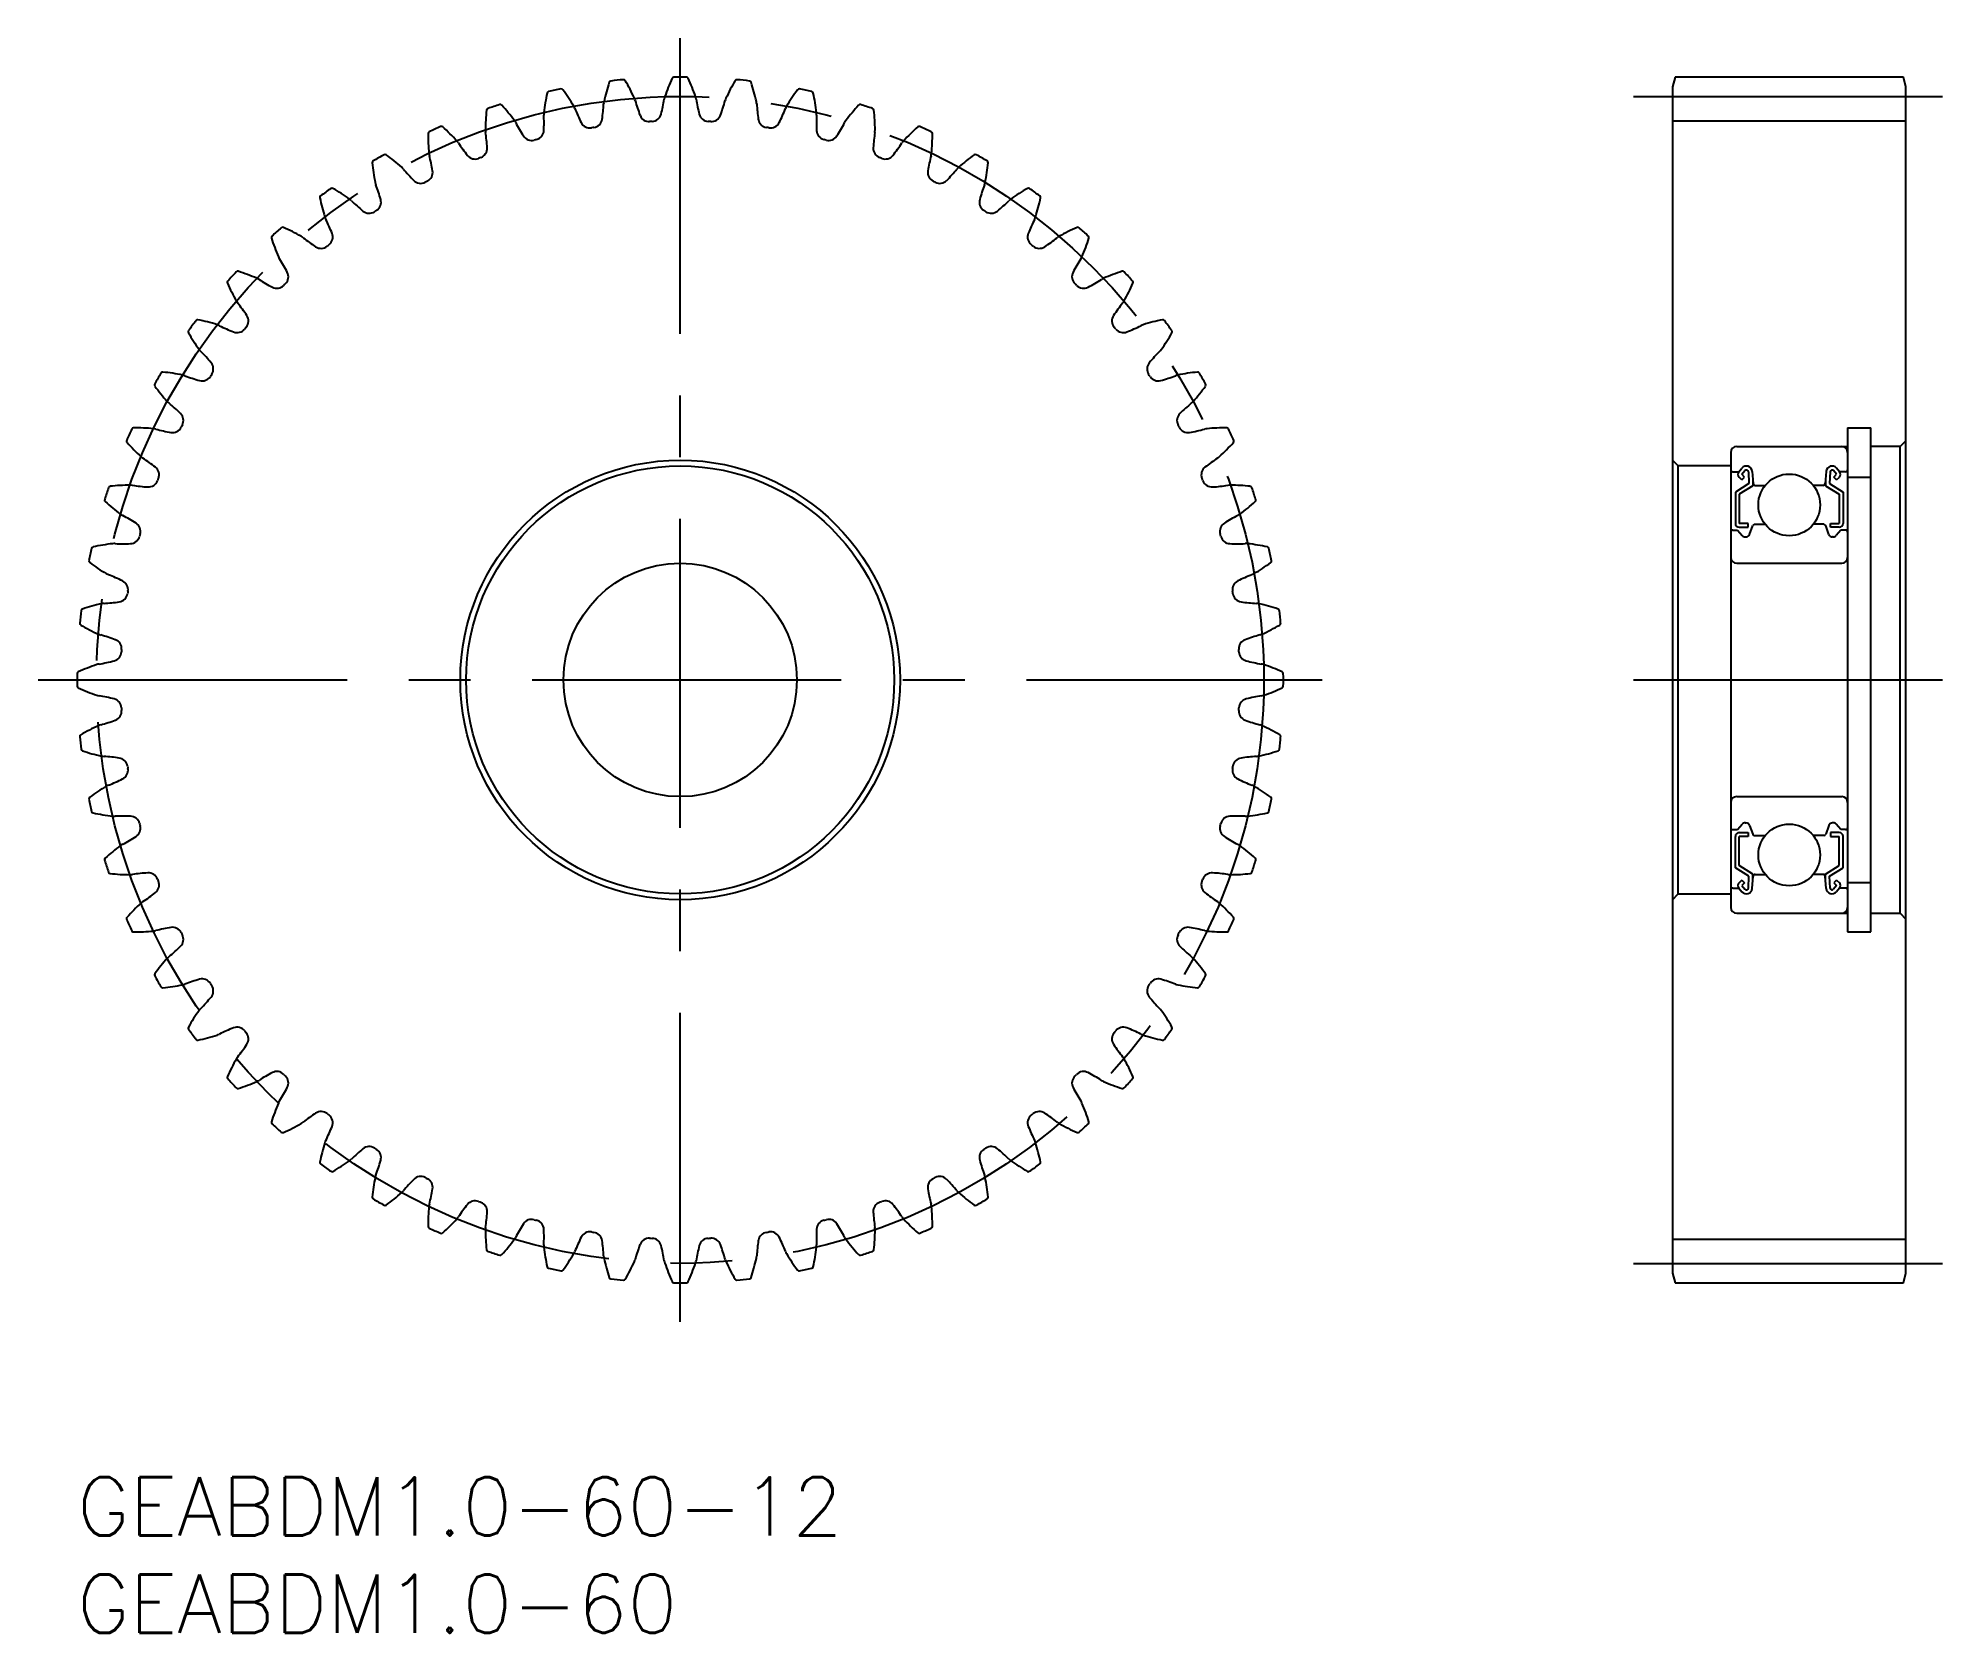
# Model space of a CAD drawing. Extents: x -2 to 96, y -8 to 74.
import ezdxf

# ---------------------------------------------------------------- set-up
doc = ezdxf.new("R2010")
doc.units = 0
doc.header["$LTSCALE"] = 0.5
doc.linetypes.add('CENTER', pattern=[50.8, 31.75, -6.35, 6.35, -6.35])
for name, color, linetype in [('MSM_CENTER', 1, 'CENTER'), ('MSM_CONTINUOUS', 7, 'CONTINUOUS'), ('MSM_PART_NUMBER', 7, 'CONTINUOUS')]:
    doc.layers.add(name, color=color, linetype=linetype)
doc.styles.get("Standard").update_dxf_attribs({"font": 'txt.shx', "height": 2, "bigfont": 'bigfont.shx'})

# ---------------------------------------------------------------- blocks, each defined once
blk = doc.blocks.new('*U3')
at = {"layer": 'MSM_PART_NUMBER'}
blk.add_text('GEABDM1.0-60', height=3, dxfattribs=at).set_placement((0, -8))
blk = doc.blocks.new('*U4')
at = {"layer": 'MSM_PART_NUMBER'}
blk.add_text('GEABDM1.0-60-12', height=3, dxfattribs=at).set_placement((0, -3))

msp = doc.modelspace()

# ---------------------------------------------------------------- linework, layer by layer
at = {"layer": 'MSM_CENTER'}
for p, q in [((31, 8), (31, 74)), ((80, 71), (96, 71)), ((-2, 41), (64, 41)), ((80, 41), (96, 41)), ((80, 11), (96, 11))]:
    msp.add_line(p, q, dxfattribs=at)
msp.add_circle((31, 41), 30, dxfattribs=at)
at = {"layer": 'MSM_CONTINUOUS'}
for p, q in [((82.134, 72), (82, 71.5)), ((93.866, 72), (82.134, 72)), ((94, 71.5), (93.866, 72)), ((82, 71.5), (82, 10.5)), ((94, 10.5), (94, 71.5)), ((82, 69.75), (94, 69.75)), ((91, 53.953), (91, 28.047)), ((91, 53.953), (92.2, 53.953)), ((92.2, 28.047), (92.2, 53.953)), ((85.3, 53), (91, 53)), ((93.7, 53), (92.2, 53)), ((94, 53.3), (93.7, 53)), ((93.7, 29), (93.7, 53)), ((82.3, 52), (82, 52.3)), ((85, 52), (82.3, 52)), ((82.3, 30), (82.3, 52)), ((85, 52.7), (85, 29.3)), ((85.1, 51.7), (85.41, 51.7)), ((85.932, 51.098), (85.232, 50.661)), ((85.41, 51.7), (85.57, 51.89)), ((85.563, 51.289), (85.422, 51.43)), ((86.132, 50.987), (85.432, 50.55)), ((85.563, 51.571), (85.723, 51.761)), ((85.705, 51.43), (85.563, 51.571)), ((85.563, 51.289), (85.705, 51.43)), ((85.899, 51.702), (85.932, 51.098)), ((86.098, 51.723), (86.153, 51.091)), ((86.132, 51.334), (86.132, 50.987)), ((86.253, 51), (86.767, 51)), ((89.747, 51), (89.233, 51)), ((89.902, 51.723), (89.847, 51.091)), ((89.868, 51.334), (89.868, 50.987)), ((89.868, 50.987), (90.568, 50.55)), ((90.101, 51.702), (90.068, 51.098)), ((90.068, 51.098), (90.768, 50.661)), ((90.437, 51.571), (90.277, 51.761)), ((90.295, 51.43), (90.437, 51.571)), ((90.437, 51.289), (90.295, 51.43)), ((90.59, 51.7), (90.43, 51.89)), ((90.437, 51.289), (90.578, 51.43)), ((90.9, 51.7), (90.59, 51.7)), ((91, 51.421), (92.2, 51.421)), ((85.232, 50.661), (85.232, 49.05)), ((85.432, 50.55), (85.432, 49.05)), ((90.568, 50.55), (90.568, 49.05)), ((90.768, 50.661), (90.768, 49.05)), ((85.882, 49.05), (85.432, 49.05)), ((85.882, 48.85), (85.882, 49.05)), ((90.118, 48.85), (90.118, 49.05)), ((90.118, 49.05), (90.568, 49.05)), ((85.1, 48.7), (85.35, 48.7)), ((85.35, 48.7), (85.584, 48.421)), ((85.432, 48.85), (85.882, 48.85)), ((85.737, 48.35), (85.773, 48.35)), ((85.961, 48.482), (86.125, 48.934)), ((86.219, 49), (86.767, 49)), ((89.781, 49), (89.233, 49)), ((90.039, 48.482), (89.875, 48.934)), ((90.568, 48.85), (90.118, 48.85)), ((90.263, 48.35), (90.227, 48.35)), ((90.65, 48.7), (90.416, 48.421)), ((90.9, 48.7), (90.65, 48.7)), ((85.3, 47), (90.7, 47)), ((85.3, 35), (90.7, 35)), ((85.35, 33.3), (85.584, 33.579)), ((85.737, 33.65), (85.773, 33.65)), ((85.961, 33.518), (86.125, 33.066)), ((90.039, 33.518), (89.875, 33.066)), ((90.263, 33.65), (90.227, 33.65)), ((90.65, 33.3), (90.416, 33.579)), ((85.1, 33.3), (85.35, 33.3)), ((85.232, 31.339), (85.232, 32.95)), ((85.432, 33.15), (85.882, 33.15)), ((85.432, 31.45), (85.432, 32.95)), ((85.882, 32.95), (85.432, 32.95)), ((85.545, 33.15), (85.545, 33.15)), ((85.657, 33.15), (85.657, 33.15)), ((85.882, 33.15), (85.882, 32.95)), ((86.219, 33), (86.767, 33)), ((89.781, 33), (89.233, 33)), ((90.568, 33.15), (90.118, 33.15)), ((90.118, 33.15), (90.118, 32.95)), ((90.118, 32.95), (90.568, 32.95)), ((90.568, 31.45), (90.568, 32.95)), ((90.9, 33.3), (90.65, 33.3)), ((90.768, 31.339), (90.768, 32.95)), ((86.132, 31.013), (85.432, 31.45)), ((89.868, 31.013), (90.568, 31.45)), ((85.932, 30.902), (85.232, 31.339)), ((85.563, 30.711), (85.422, 30.57)), ((85.563, 30.711), (85.705, 30.57)), ((85.705, 30.57), (85.563, 30.429)), ((85.563, 30.429), (85.723, 30.239)), ((85.899, 30.298), (85.932, 30.902)), ((86.098, 30.277), (86.153, 30.909)), ((86.132, 30.666), (86.132, 31.013)), ((86.253, 31), (86.767, 31)), ((89.747, 31), (89.233, 31)), ((89.902, 30.277), (89.847, 30.909)), ((89.868, 30.666), (89.868, 31.013)), ((90.068, 30.902), (90.768, 31.339)), ((90.101, 30.298), (90.068, 30.902)), ((90.437, 30.429), (90.277, 30.239)), ((90.437, 30.711), (90.295, 30.57)), ((90.295, 30.57), (90.437, 30.429)), ((90.437, 30.711), (90.578, 30.57)), ((91, 30.579), (92.2, 30.579)), ((82, 29.7), (82.3, 30)), ((82.3, 30), (85, 30)), ((85.1, 30.3), (85.41, 30.3)), ((85.41, 30.3), (85.57, 30.11)), ((90.59, 30.3), (90.43, 30.11)), ((90.9, 30.3), (90.59, 30.3)), ((85.3, 29), (91, 29)), ((92.2, 29), (93.7, 29)), ((93.7, 29), (94, 28.7)), ((91, 28.047), (92.2, 28.047)), ((82, 12.25), (94, 12.25)), ((82, 10.5), (82.134, 10)), ((82.134, 10), (93.866, 10)), ((93.866, 10), (94, 10.5))]:
    msp.add_line(p, q, dxfattribs=at)
for centre, radius in [((31, 41), 11.3), ((31, 41), 11), ((88, 50), 1.587), ((31, 41), 6), ((88, 32), 1.587)]:
    msp.add_circle(centre, radius, dxfattribs=at)
for centre, radius, start, end in [((36.847, 68.579), 10, 161.65134, 167.5), ((27.451, 71.695), 0.1, 96.59615, 161.65134), ((31, 41), 31, 95.40385, 96.59615), ((28.09, 71.763), 0.1, 30.34866, 95.40385), ((19.547, 66.761), 10, 24.5, 30.34866), ((39.698, 67.817), 10, 155.65134, 161.5), ((30.678, 71.898), 0.1, 90.59615, 155.65134), ((31, 41), 31, 89.40385, 90.59615), ((31.322, 71.898), 0.1, 24.34866, 89.40385), ((22.302, 67.817), 10, 18.5, 24.34866), ((42.453, 66.761), 10, 149.65134, 155.5), ((33.91, 71.763), 0.1, 84.59615, 149.65134), ((31, 41), 31, 83.40385, 84.59615), ((34.549, 71.695), 0.1, 18.34866, 83.40385), ((25.153, 68.579), 10, 12.5, 18.34866), ((31, 41), 31, 107.40385, 108.59615), ((21.758, 70.485), 0.1, 42.34866, 107.40385), ((33.932, 69.039), 10, 167.65134, 173.5), ((24.261, 71.156), 0.1, 102.59615, 167.65134), ((31, 41), 31, 101.40385, 102.59615), ((24.89, 71.29), 0.1, 36.34866, 101.40385), ((16.917, 65.422), 10, 30.5, 36.34866), ((17.852, 71.172), 9.231, 351.62688, 356.53783), ((27.893, 70.564), 0.828, 167.49989, 176.53772), ((27.893, 70.564), 0.828, 15.46228, 24.50011), ((37.587, 73.246), 9.231, 195.46217, 200.37312), ((21.078, 72.381), 9.231, 345.62688, 350.53783), ((31, 70.727), 0.828, 161.49988, 170.53772), ((31, 70.727), 0.828, 9.46228, 18.50013), ((40.922, 72.381), 9.231, 189.46217, 194.37312), ((24.413, 73.246), 9.231, 339.62688, 344.53783), ((34.107, 70.564), 0.828, 155.49988, 164.53772), ((34.107, 70.564), 0.828, 3.46228, 12.50013), ((44.148, 71.172), 9.231, 183.46217, 188.37312), ((45.083, 65.422), 10, 143.65134, 149.5), ((37.11, 71.29), 0.1, 78.59615, 143.65134), ((31, 41), 31, 77.40385, 78.59615), ((37.739, 71.156), 0.1, 12.34866, 77.40385), ((28.068, 69.039), 10, 6.5, 12.34866), ((40.242, 70.485), 0.1, 72.59615, 137.65134), ((31, 41), 31, 71.40385, 72.59615), ((30.985, 69.192), 10, 173.65134, 179.5), ((21.146, 70.287), 0.1, 108.59615, 173.65134), ((14.441, 63.816), 10, 36.5, 42.34866), ((21.814, 69.272), 0.828, 27.46228, 36.50011), ((30.739, 73.911), 9.231, 207.46217, 212.37312), ((24.819, 70.077), 0.828, 173.49989, 182.53772), ((14.77, 69.632), 9.231, 357.62688, 2.53783), ((24.819, 70.077), 0.828, 21.46228, 30.50011), ((34.181, 73.758), 9.231, 201.46217, 206.37312), ((26.359, 69.879), 0.5, 206.37312, 279.13002), ((26.49, 69.9), 0.5, 278.86995, 351.62688), ((29.403, 70.206), 0.5, 200.37312, 273.13002), ((31, 41), 28.75, 92.86995, 93.13005), ((29.535, 70.213), 0.5, 272.86995, 345.62689), ((32.465, 70.213), 0.5, 194.37312, 267.13005), ((31, 41), 28.75, 86.86995, 87.13005), ((32.597, 70.206), 0.5, 266.86995, 339.62689), ((35.51, 69.9), 0.5, 188.37312, 261.13005), ((35.641, 69.879), 0.5, 260.86995, 333.62689), ((27.819, 73.758), 9.231, 333.62688, 338.53783), ((37.181, 70.077), 0.828, 149.49988, 158.53772), ((47.23, 69.632), 9.231, 177.46217, 182.37312), ((37.181, 70.077), 0.828, 357.46228, 6.50013), ((31.261, 73.911), 9.231, 327.62688, 332.53783), ((40.186, 69.272), 0.828, 143.49988, 152.53772), ((47.559, 63.816), 10, 137.65134, 143.5), ((40.854, 70.287), 0.1, 6.34866, 71.40385), ((31.015, 69.192), 10, 0.5, 6.34866), ((18.139, 69.096), 0.1, 114.59615, 179.65134), ((28.039, 69.036), 10, 179.65134, 185.5), ((31, 41), 31, 113.40385, 114.59615), ((18.726, 69.358), 0.1, 48.34866, 113.40385), ((12.147, 61.96), 10, 42.5, 48.34866), ((18.909, 68.157), 0.828, 33.46228, 42.50011), ((27.301, 73.703), 9.231, 213.46217, 218.37312), ((21.814, 69.272), 0.828, 179.49989, 188.53772), ((11.866, 67.779), 9.231, 3.62688, 8.53783), ((23.365, 69.236), 0.5, 212.37312, 285.13002), ((31, 41), 28.75, 104.86995, 105.13005), ((23.494, 69.27), 0.5, 284.86995, 357.62688), ((31, 41), 28.75, 98.86995, 99.13005), ((31, 41), 28.75, 80.86995, 81.13005), ((38.506, 69.27), 0.5, 182.37312, 255.13005), ((31, 41), 28.75, 74.86995, 75.13005), ((38.635, 69.236), 0.5, 254.86995, 327.62689), ((50.134, 67.779), 9.231, 171.46217, 176.37312), ((40.186, 69.272), 0.828, 351.46228, 0.50013), ((34.699, 73.703), 9.231, 321.62688, 326.53783), ((43.091, 68.157), 0.828, 137.49988, 146.53772), ((49.853, 61.96), 10, 131.65134, 137.5), ((43.274, 69.358), 0.1, 66.59615, 131.65134), ((31, 41), 31, 65.40385, 66.59615), ((43.861, 69.096), 0.1, 0.34866, 65.40385), ((33.961, 69.036), 10, 354.5, 0.34866), ((15.272, 67.598), 0.1, 120.59615, 185.65134), ((31, 41), 31, 119.40385, 120.59615), ((15.829, 67.919), 0.1, 54.34866, 119.40385), ((10.059, 59.875), 10, 48.5, 54.34866), ((18.909, 68.157), 0.828, 185.49989, 194.53772), ((9.172, 65.632), 9.231, 9.62688, 14.53783), ((20.456, 68.283), 0.5, 218.37312, 291.13002), ((31, 41), 28.75, 110.86995, 111.13005), ((20.58, 68.331), 0.5, 290.86995, 3.62688), ((41.42, 68.331), 0.5, 176.37312, 249.13005), ((31, 41), 28.75, 68.86995, 69.13005), ((41.544, 68.283), 0.5, 248.86995, 321.62689), ((52.828, 65.632), 9.231, 165.46217, 170.37312), ((43.091, 68.157), 0.828, 345.46228, 354.50013), ((51.941, 59.875), 10, 125.65134, 131.5), ((46.171, 67.919), 0.1, 60.59615, 125.65134), ((31, 41), 31, 59.40385, 60.59615), ((46.728, 67.598), 0.1, 354.34866, 59.40385), ((25.124, 68.573), 10, 185.65134, 191.5), ((16.137, 66.744), 0.828, 39.46228, 48.50011), ((23.902, 73.137), 9.231, 219.46217, 224.37312), ((17.662, 67.032), 0.5, 224.37312, 297.13002), ((31, 41), 28.75, 116.86995, 117.13005), ((17.78, 67.092), 0.5, 296.86995, 9.62688), ((44.22, 67.092), 0.5, 170.37312, 243.13005), ((31, 41), 28.75, 62.86995, 63.13005), ((44.338, 67.032), 0.5, 242.86995, 315.62688), ((38.098, 73.137), 9.231, 315.62688, 320.53783), ((45.863, 66.744), 0.828, 131.49988, 140.53772), ((36.876, 68.573), 10, 348.5, 354.34866), ((12.578, 65.808), 0.1, 126.59615, 191.65134), ((22.274, 67.808), 10, 191.65134, 197.5), ((31, 41), 31, 125.40385, 126.59615), ((13.099, 66.186), 0.1, 60.34866, 125.40385), ((8.201, 57.583), 10, 54.5, 60.34866), ((13.527, 65.05), 0.828, 45.46228, 54.50011), ((16.137, 66.744), 0.828, 191.49989, 200.53772), ((6.717, 63.215), 9.231, 15.62688, 20.53783), ((15.125, 65.567), 0.5, 302.86995, 15.62688), ((46.875, 65.567), 0.5, 164.37312, 237.13005), ((55.283, 63.215), 9.231, 159.46217, 164.37312), ((45.863, 66.744), 0.828, 339.46228, 348.50013), ((48.473, 65.05), 0.828, 125.49988, 134.53772), ((53.799, 57.583), 10, 119.65134, 125.5), ((48.901, 66.186), 0.1, 54.59615, 119.65134), ((31, 41), 31, 53.40385, 54.59615), ((39.726, 67.808), 10, 342.5, 348.34866), ((49.422, 65.808), 0.1, 348.34866, 53.40385), ((13.527, 65.05), 0.828, 197.49989, 206.53772), ((20.582, 72.219), 9.231, 225.46217, 230.37312), ((15.014, 65.495), 0.5, 230.37312, 303.13002), ((31, 41), 28.75, 122.86995, 123.13005), ((31, 41), 28.75, 56.86995, 57.13005), ((46.986, 65.495), 0.5, 236.86995, 309.62688), ((41.418, 72.219), 9.231, 309.62688, 314.53783), ((48.473, 65.05), 0.828, 333.46228, 342.50013), ((10.086, 63.747), 0.1, 132.59615, 197.65134), ((19.52, 66.749), 10, 197.65134, 203.5), ((31, 41), 31, 131.40385, 132.59615), ((10.564, 64.177), 0.1, 66.34866, 131.40385), ((6.592, 55.109), 10, 60.5, 66.34866), ((11.109, 63.091), 0.828, 51.46228, 60.50011), ((17.376, 70.959), 9.231, 231.46217, 236.37312), ((4.528, 60.555), 9.231, 21.62688, 26.53783), ((12.644, 63.773), 0.5, 308.87, 21.62688), ((49.356, 63.773), 0.5, 158.37312, 231.13005), ((57.472, 60.555), 9.231, 153.46217, 158.37312), ((44.624, 70.959), 9.231, 303.62688, 308.53783), ((50.891, 63.091), 0.828, 119.49988, 128.53772), ((55.408, 55.109), 10, 113.65134, 119.5), ((51.436, 64.177), 0.1, 48.59615, 113.65134), ((31, 41), 31, 47.40385, 48.59615), ((42.48, 66.749), 10, 336.5, 342.34866), ((51.914, 63.747), 0.1, 342.34866, 47.40385), ((11.109, 63.091), 0.828, 203.49989, 212.53772), ((12.541, 63.69), 0.5, 236.37312, 309.13002), ((31, 41), 28.75, 128.86995, 129.13005), ((31, 41), 28.75, 50.86995, 51.13005), ((49.459, 63.69), 0.5, 230.86995, 303.62687), ((50.891, 63.091), 0.828, 327.46228, 336.50013), ((31, 41), 31, 137.40385, 138.59615), ((8.253, 61.914), 0.1, 72.34866, 137.40385), ((5.251, 52.48), 10, 66.5, 72.34866), ((2.629, 57.681), 9.231, 27.62688, 32.53783), ((10.364, 61.73), 0.5, 314.86995, 27.62688), ((51.636, 61.73), 0.5, 152.37312, 225.13005), ((59.371, 57.681), 9.231, 147.46217, 152.37312), ((56.749, 52.48), 10, 107.65134, 113.5), ((53.747, 61.914), 0.1, 42.59615, 107.65134), ((31, 41), 31, 41.40385, 42.59615), ((7.823, 61.436), 0.1, 138.59615, 203.65134), ((16.891, 65.408), 10, 203.65134, 209.5), ((8.909, 60.891), 0.828, 57.46228, 66.50011), ((14.319, 69.371), 9.231, 237.46217, 242.37312), ((10.27, 61.636), 0.5, 242.37312, 315.13002), ((31, 41), 28.75, 134.86995, 135.13005), ((31, 41), 28.75, 44.86995, 45.13005), ((51.73, 61.636), 0.5, 224.86995, 297.62689), ((47.681, 69.371), 9.231, 297.62688, 302.53783), ((53.091, 60.891), 0.828, 113.49988, 122.53772), ((45.109, 65.408), 10, 330.5, 336.34866), ((54.177, 61.436), 0.1, 336.34866, 41.40385), ((8.909, 60.891), 0.828, 209.49989, 218.53772), ((1.041, 54.624), 9.231, 33.62688, 38.53783), ((60.959, 54.624), 9.231, 141.46217, 146.37312), ((53.091, 60.891), 0.828, 321.46228, 330.50013), ((5.814, 58.901), 0.1, 144.59615, 209.65134), ((14.417, 63.799), 10, 209.65134, 215.5), ((31, 41), 31, 143.40385, 144.59615), ((6.192, 59.422), 0.1, 78.34866, 143.40385), ((4.192, 49.726), 10, 72.5, 78.34866), ((6.95, 58.473), 0.828, 63.46228, 72.50013), ((11.445, 67.472), 9.231, 243.46217, 248.37312), ((8.227, 59.356), 0.5, 248.37312, 321.13002), ((31, 41), 28.75, 140.86995, 141.13005), ((8.31, 59.459), 0.5, 320.87, 33.62688), ((53.69, 59.459), 0.5, 146.37312, 219.13005), ((31, 41), 28.75, 38.86995, 39.13005), ((53.773, 59.356), 0.5, 218.86995, 291.62688), ((50.555, 67.472), 9.231, 291.62688, 296.53783), ((55.05, 58.473), 0.828, 107.49988, 116.53772), ((57.808, 49.726), 10, 101.65134, 107.5), ((47.583, 63.799), 10, 324.5, 330.34866), ((55.808, 59.422), 0.1, 36.59615, 101.65134), ((31, 41), 31, 35.40385, 36.59615), ((56.186, 58.901), 0.1, 330.34866, 35.40385), ((6.95, 58.473), 0.828, 215.49989, 224.53772), ((-0.219, 51.418), 9.231, 39.62688, 44.53783), ((62.219, 51.418), 9.231, 135.46217, 140.37312), ((55.05, 58.473), 0.828, 315.46228, 324.50013), ((6.505, 56.986), 0.5, 326.86995, 39.62688), ((55.495, 56.986), 0.5, 140.37312, 213.13005), ((4.081, 56.171), 0.1, 150.59615, 215.65134), ((31, 41), 31, 149.40385, 150.59615), ((12.125, 61.941), 10, 215.65134, 221.5), ((4.402, 56.728), 0.1, 84.34866, 149.40385), ((3.427, 46.876), 10, 78.5, 84.34866), ((5.256, 55.863), 0.828, 69.46228, 78.50013), ((8.785, 65.283), 9.231, 249.46217, 254.37312), ((6.433, 56.875), 0.5, 254.37312, 327.13002), ((31, 41), 28.75, 146.86995, 147.13005), ((31, 41), 28.75, 32.86995, 33.13005), ((55.567, 56.875), 0.5, 212.86995, 285.62688), ((53.215, 65.283), 9.231, 285.62688, 290.53783), ((56.744, 55.863), 0.828, 101.49988, 110.53772), ((58.573, 46.876), 10, 95.65134, 101.5), ((49.875, 61.941), 10, 318.5, 324.34866), ((57.598, 56.728), 0.1, 30.59615, 95.65134), ((31, 41), 31, 29.40385, 30.59615), ((57.919, 56.171), 0.1, 324.34866, 29.40385), ((5.256, 55.863), 0.828, 221.49989, 230.53772), ((-1.137, 48.098), 9.231, 45.62688, 50.53783), ((63.137, 48.098), 9.231, 129.46217, 134.37312), ((56.744, 55.863), 0.828, 309.46228, 318.50013), ((31, 41), 31, 155.40385, 156.59615), ((2.904, 53.861), 0.1, 90.34866, 155.40385), ((2.964, 43.961), 10, 84.5, 90.34866), ((3.843, 53.091), 0.828, 75.46228, 84.50011), ((4.908, 54.22), 0.5, 260.37312, 333.13002), ((4.968, 54.338), 0.5, 332.86995, 45.62688), ((31, 41), 28.75, 152.86995, 153.13005), ((57.032, 54.338), 0.5, 134.37312, 207.13004), ((31, 41), 28.75, 26.86995, 27.13005), ((57.092, 54.22), 0.5, 206.86995, 279.62688), ((58.157, 53.091), 0.828, 95.49988, 104.53772), ((59.036, 43.961), 10, 89.65134, 95.5), ((59.096, 53.861), 0.1, 24.59615, 89.65134), ((31, 41), 31, 23.40385, 24.59615), ((2.642, 53.274), 0.1, 156.59615, 221.65134), ((10.04, 59.853), 10, 221.65134, 227.5), ((6.368, 62.828), 9.231, 255.46217, 260.37312), ((55.632, 62.828), 9.231, 279.62688, 284.53783), ((51.96, 59.853), 10, 312.5, 318.34866), ((59.358, 53.274), 0.1, 318.34866, 23.40385), ((85.3, 52.7), 0.3, 90, 180), ((90.7, 52.7), 0.3, 0, 90), ((3.843, 53.091), 0.828, 227.49989, 236.53772), ((-1.703, 44.699), 9.231, 51.62688, 56.53783), ((63.703, 44.699), 9.231, 123.46217, 128.37312), ((58.157, 53.091), 0.828, 303.46228, 312.50013), ((85.8, 51.697), 0.3, 4.93496, 139.9921), ((90.2, 51.697), 0.3, 40.0079, 175.06504), ((2.808, 41.015), 10, 90.5, 96.34866), ((2.728, 50.186), 0.828, 81.46228, 90.50013), ((4.221, 60.134), 9.231, 261.46217, 266.37312), ((3.669, 51.42), 0.5, 266.37312, 339.13002), ((3.717, 51.544), 0.5, 338.87, 51.62688), ((31, 41), 28.75, 158.86995, 159.13005), ((58.283, 51.544), 0.5, 128.37312, 201.13004), ((31, 41), 28.75, 20.86995, 21.13005), ((58.331, 51.42), 0.5, 200.86995, 273.62688), ((57.779, 60.134), 9.231, 273.62688, 278.53783), ((59.272, 50.186), 0.828, 89.49988, 98.53772), ((59.192, 41.015), 10, 83.65134, 89.5), ((85.1, 51.8), 0.1, 180, 270), ((85.563, 51.572), 0.2, 139.9921, 224.99797), ((85.8, 51.697), 0.1, 3.08644, 139.96282), ((86.253, 51.1), 0.1, 184.93496, 269.99889), ((89.747, 51.1), 0.1, 270.00111, 355.06504), ((90.2, 51.697), 0.1, 40.03718, 176.91356), ((90.437, 51.572), 0.2, 315.00203, 40.0079), ((90.9, 51.8), 0.1, 270, 0), ((1.515, 50.242), 0.1, 162.59615, 227.65134), ((31, 41), 31, 161.40385, 162.59615), ((8.184, 57.559), 10, 227.65134, 233.5), ((1.713, 50.854), 0.1, 96.34866, 161.40385), ((53.816, 57.559), 10, 306.5, 312.34866), ((60.287, 50.854), 0.1, 18.59615, 83.65134), ((31, 41), 31, 17.40385, 18.59615), ((60.485, 50.242), 0.1, 312.34866, 17.40385), ((2.728, 50.186), 0.828, 233.49989, 242.53772), ((-1.911, 41.261), 9.231, 57.62688, 62.53783), ((2.764, 48.635), 0.5, 344.86995, 57.62688), ((59.236, 48.635), 0.5, 122.37312, 195.13004), ((63.911, 41.261), 9.231, 117.46217, 122.37312), ((59.272, 50.186), 0.828, 297.46228, 306.50013), ((85.432, 49.05), 0.2, 180, 270), ((90.568, 49.05), 0.2, 270, 0), ((2.73, 48.506), 0.5, 272.37312, 345.13002), ((31, 41), 28.75, 164.86995, 165.13005), ((31, 41), 28.75, 14.86995, 15.13005), ((59.27, 48.506), 0.5, 194.86995, 267.62688), ((85.1, 48.6), 0.1, 90, 180), ((85.737, 48.55), 0.2, 219.98626, 270), ((85.773, 48.55), 0.2, 270, 340.05843), ((86.219, 48.9), 0.1, 89.99895, 160.05843), ((89.781, 48.9), 0.1, 19.94157, 90.00105), ((90.227, 48.55), 0.2, 199.94157, 270), ((90.263, 48.55), 0.2, 270, 320.01374), ((90.9, 48.6), 0.1, 0, 90), ((0.71, 47.11), 0.1, 168.59615, 233.65134), ((31, 41), 31, 167.40385, 168.59615), ((0.844, 47.739), 0.1, 102.34866, 167.40385), ((2.961, 38.068), 10, 96.5, 102.34866), ((1.923, 47.181), 0.828, 87.46228, 96.50013), ((2.368, 57.23), 9.231, 267.46217, 272.37312), ((59.632, 57.23), 9.231, 267.62688, 272.53783), ((60.077, 47.181), 0.828, 83.49988, 92.53772), ((59.039, 38.068), 10, 77.65134, 83.5), ((61.156, 47.739), 0.1, 12.59615, 77.65134), ((31, 41), 31, 11.40385, 12.59615), ((61.29, 47.11), 0.1, 306.34866, 11.40385), ((85.3, 47.3), 0.3, 180, 270), ((90.7, 47.3), 0.3, 270, 0), ((6.578, 55.083), 10, 233.65134, 239.5), ((1.923, 47.181), 0.828, 239.49989, 248.53772), ((-1.758, 37.819), 9.231, 63.62688, 68.53783), ((2.121, 45.641), 0.5, 350.86995, 63.62688), ((59.879, 45.641), 0.5, 116.37312, 189.13004), ((63.758, 37.819), 9.231, 111.46217, 116.37312), ((60.077, 47.181), 0.828, 291.46228, 300.50013), ((55.422, 55.083), 10, 300.5, 306.34866), ((2.1, 45.51), 0.5, 278.37312, 351.13002), ((31, 41), 28.75, 170.86995, 171.13005), ((31, 41), 28.75, 8.86995, 9.13005), ((59.9, 45.51), 0.5, 188.86995, 261.62688), ((31, 41), 31, 173.40385, 174.59615), ((0.305, 44.549), 0.1, 108.34866, 173.40385), ((3.421, 35.153), 10, 102.5, 108.34866), ((1.436, 44.107), 0.828, 93.46228, 102.50013), ((0.828, 54.148), 9.231, 273.46217, 278.37312), ((61.172, 54.148), 9.231, 261.62688, 266.53783), ((60.564, 44.107), 0.828, 77.49988, 86.53772), ((58.579, 35.153), 10, 71.65134, 77.5), ((61.695, 44.549), 0.1, 6.59615, 71.65134), ((31, 41), 31, 5.40385, 6.59615), ((0.237, 43.91), 0.1, 174.59615, 239.65134), ((5.239, 52.453), 10, 239.65134, 245.5), ((1.436, 44.107), 0.828, 245.49989, 254.53772), ((-1.246, 34.413), 9.231, 69.62688, 74.53783), ((63.246, 34.413), 9.231, 105.46217, 110.37312), ((60.564, 44.107), 0.828, 285.46228, 294.50013), ((56.761, 52.453), 10, 294.5, 300.34866), ((61.763, 43.91), 0.1, 300.34866, 5.40385), ((1.787, 42.465), 0.5, 284.37312, 357.13002), ((1.794, 42.597), 0.5, 356.86995, 69.62688), ((31, 41), 28.75, 176.86995, 177.13005), ((60.206, 42.597), 0.5, 110.37312, 183.13004), ((31, 41), 28.75, 2.86995, 3.13005), ((60.213, 42.465), 0.5, 182.86995, 255.62688), ((31, 41), 31, 179.40385, 180.59615), ((0.102, 41.322), 0.1, 114.34866, 179.40385), ((4.183, 32.302), 10, 108.5, 114.34866), ((1.273, 41), 0.828, 99.46228, 108.50013), ((-0.381, 50.922), 9.231, 279.46217, 284.37312), ((62.381, 50.922), 9.231, 255.62688, 260.53783), ((60.727, 41), 0.828, 71.49988, 80.53772), ((57.817, 32.302), 10, 65.65134, 71.5), ((61.898, 41.322), 0.1, 0.59615, 65.65134), ((31, 41), 31, 359.40385, 0.59615), ((0.102, 40.678), 0.1, 180.59615, 245.65134), ((4.183, 49.698), 10, 245.65134, 251.5), ((1.273, 41), 0.828, 251.49989, 260.53772), ((-0.381, 31.078), 9.231, 75.62688, 80.53783), ((62.381, 31.078), 9.231, 99.46217, 104.37312), ((60.727, 41), 0.828, 279.46228, 288.50013), ((57.817, 49.698), 10, 288.5, 294.34866), ((61.898, 40.678), 0.1, 294.34866, 359.40385), ((1.787, 39.535), 0.5, 2.86995, 75.62688), ((1.794, 39.403), 0.5, 290.37312, 3.13002), ((31, 41), 28.75, 182.86995, 183.13005), ((60.206, 39.403), 0.5, 176.86995, 249.62688), ((31, 41), 28.75, 356.86995, 357.13005), ((60.213, 39.535), 0.5, 104.37312, 177.13004), ((5.239, 29.547), 10, 114.5, 120.34866), ((1.436, 37.893), 0.828, 105.46228, 114.50013), ((-1.246, 47.587), 9.231, 285.46217, 290.37312), ((63.246, 47.587), 9.231, 249.62688, 254.53783), ((60.564, 37.893), 0.828, 65.49988, 74.53772), ((56.761, 29.547), 10, 59.65134, 65.5), ((0.237, 38.09), 0.1, 120.34866, 185.40385), ((31, 41), 31, 185.40385, 186.59615), ((0.305, 37.451), 0.1, 186.59615, 251.65134), ((3.421, 46.847), 10, 251.65134, 257.5), ((58.579, 46.847), 10, 282.5, 288.34866), ((61.695, 37.451), 0.1, 288.34866, 353.40385), ((31, 41), 31, 353.40385, 354.59615), ((61.763, 38.09), 0.1, 354.59615, 59.65134), ((1.436, 37.893), 0.828, 257.49989, 266.53772), ((0.828, 27.852), 9.231, 81.62688, 86.53783), ((2.1, 36.49), 0.5, 8.86995, 81.62688), ((2.121, 36.359), 0.5, 296.37312, 9.13002), ((31, 41), 28.75, 188.86995, 189.13005), ((59.879, 36.359), 0.5, 170.86995, 243.62688), ((31, 41), 28.75, 350.86995, 351.13005), ((59.9, 36.49), 0.5, 98.37312, 171.13004), ((61.172, 27.852), 9.231, 93.46217, 98.37312), ((60.564, 37.893), 0.828, 273.46228, 282.50013), ((6.578, 26.917), 10, 120.5, 126.34866), ((1.923, 34.819), 0.828, 111.46228, 120.50013), ((-1.758, 44.181), 9.231, 291.46217, 296.37312), ((63.758, 44.181), 9.231, 243.62688, 248.53783), ((60.077, 34.819), 0.828, 59.49988, 68.53772), ((55.422, 26.917), 10, 53.65134, 59.5), ((0.71, 34.89), 0.1, 126.34866, 191.40385), ((31, 41), 31, 191.40385, 192.59615), ((31, 41), 31, 347.40385, 348.59615), ((61.29, 34.89), 0.1, 348.59615, 53.65134), ((85.3, 34.7), 0.3, 90, 180), ((90.7, 34.7), 0.3, 0, 90), ((0.844, 34.261), 0.1, 192.59615, 257.65134), ((2.961, 43.932), 10, 257.65134, 263.5), ((1.923, 34.819), 0.828, 263.49989, 272.53772), ((2.368, 24.77), 9.231, 87.62688, 92.53783), ((2.73, 33.494), 0.5, 14.86995, 87.62688), ((2.764, 33.365), 0.5, 302.37312, 15.13002), ((31, 41), 28.75, 194.86995, 195.13005), ((59.236, 33.365), 0.5, 164.86995, 237.62688), ((31, 41), 28.75, 344.86995, 345.13005), ((59.27, 33.494), 0.5, 92.37312, 165.13004), ((59.632, 24.77), 9.231, 87.46217, 92.37312), ((60.077, 34.819), 0.828, 267.46228, 276.50011), ((59.039, 43.932), 10, 276.5, 282.34866), ((61.156, 34.261), 0.1, 282.34866, 347.40385), ((85.1, 33.4), 0.1, 180, 270), ((85.737, 33.45), 0.2, 90, 140.01374), ((85.773, 33.45), 0.2, 19.94157, 90), ((90.227, 33.45), 0.2, 90, 160.05843), ((90.263, 33.45), 0.2, 39.98626, 90), ((90.9, 33.4), 0.1, 270, 0), ((8.184, 24.441), 10, 126.5, 132.34866), ((2.728, 31.814), 0.828, 117.46228, 126.50013), ((-1.911, 40.739), 9.231, 297.46217, 302.37312), ((63.911, 40.739), 9.231, 237.62688, 242.53783), ((59.272, 31.814), 0.828, 53.49988, 62.53772), ((53.816, 24.441), 10, 47.65134, 53.5), ((85.432, 32.95), 0.2, 90, 180), ((86.219, 33.1), 0.1, 199.94157, 270.00105), ((89.781, 33.1), 0.1, 269.99895, 340.05843), ((90.568, 32.95), 0.2, 0, 90), ((1.515, 31.758), 0.1, 132.34866, 197.40385), ((31, 41), 31, 197.40385, 198.59615), ((31, 41), 31, 341.40385, 342.59615), ((60.485, 31.758), 0.1, 342.59615, 47.65134), ((1.713, 31.146), 0.1, 198.59615, 263.65134), ((2.808, 40.985), 10, 263.65134, 269.5), ((2.728, 31.814), 0.828, 269.49989, 278.53772), ((4.221, 21.866), 9.231, 93.62688, 98.53783), ((3.669, 30.58), 0.5, 20.86989, 93.62688), ((3.717, 30.456), 0.5, 308.37312, 21.13003), ((31, 41), 28.75, 200.86995, 201.13005), ((58.283, 30.456), 0.5, 158.86995, 231.62688), ((31, 41), 28.75, 338.86995, 339.13005), ((58.331, 30.58), 0.5, 86.37312, 159.13004), ((57.779, 21.866), 9.231, 81.46217, 86.37312), ((59.272, 31.814), 0.828, 261.46228, 270.50013), ((59.192, 40.985), 10, 270.5, 276.34866), ((60.287, 31.146), 0.1, 276.34866, 341.40385), ((85.563, 30.428), 0.2, 135.00203, 220.0079), ((86.253, 30.9), 0.1, 90.00111, 175.06504), ((89.747, 30.9), 0.1, 4.93496, 89.99889), ((90.437, 30.428), 0.2, 319.9921, 44.99797), ((10.04, 22.147), 10, 132.5, 138.34866), ((3.843, 28.909), 0.828, 123.46228, 132.50011), ((-1.703, 37.301), 9.231, 303.46217, 308.37312), ((63.703, 37.301), 9.231, 231.62688, 236.53783), ((58.157, 28.909), 0.828, 47.49988, 56.53772), ((51.96, 22.147), 10, 41.65134, 47.5), ((85.1, 30.2), 0.1, 90, 180), ((85.8, 30.303), 0.3, 220.0079, 355.06504), ((85.8, 30.303), 0.1, 220.03718, 356.91356), ((90.2, 30.303), 0.3, 184.93496, 319.9921), ((90.2, 30.303), 0.1, 183.08644, 319.96282), ((90.9, 30.2), 0.1, 0, 90), ((2.642, 28.726), 0.1, 138.34866, 203.40385), ((31, 41), 31, 203.40385, 204.59615), ((31, 41), 31, 335.40385, 336.59615), ((59.358, 28.726), 0.1, 336.59615, 41.65134), ((85.3, 29.3), 0.3, 180, 270), ((90.7, 29.3), 0.3, 270, 0), ((2.904, 28.139), 0.1, 204.59615, 269.65134), ((2.964, 38.039), 10, 269.65134, 275.5), ((3.843, 28.909), 0.828, 275.49989, 284.53772), ((6.368, 19.172), 9.231, 99.62688, 104.53783), ((4.908, 27.78), 0.5, 26.86995, 99.62688), ((4.968, 27.662), 0.5, 314.37312, 27.13003), ((31, 41), 28.75, 206.86995, 207.13005), ((57.032, 27.662), 0.5, 152.86995, 225.62688), ((31, 41), 28.75, 332.86995, 333.13005), ((57.092, 27.78), 0.5, 80.37312, 153.13004), ((55.632, 19.172), 9.231, 75.46217, 80.37312), ((58.157, 28.909), 0.828, 255.46228, 264.50011), ((59.036, 38.039), 10, 264.5, 270.34866), ((59.096, 28.139), 0.1, 270.34866, 335.40385), ((12.125, 20.059), 10, 138.5, 144.34866), ((5.256, 26.137), 0.828, 129.46228, 138.50011), ((-1.137, 33.902), 9.231, 309.46217, 314.37312), ((63.137, 33.902), 9.231, 225.62688, 230.53783), ((56.744, 26.137), 0.828, 41.49988, 50.53772), ((49.875, 20.059), 10, 35.65134, 41.5), ((4.081, 25.829), 0.1, 144.34866, 209.40385), ((31, 41), 31, 209.40385, 210.59615), ((8.785, 16.717), 9.231, 105.62688, 110.53783), ((6.433, 25.125), 0.5, 32.87, 105.62688), ((55.567, 25.125), 0.5, 74.37312, 147.13004), ((53.215, 16.717), 9.231, 69.46217, 74.37312), ((31, 41), 31, 329.40385, 330.59615), ((57.919, 25.829), 0.1, 330.59615, 35.65134), ((4.402, 25.272), 0.1, 210.59615, 275.65134), ((3.427, 35.124), 10, 275.65134, 281.5), ((5.256, 26.137), 0.828, 281.49989, 290.53772), ((-0.219, 30.582), 9.231, 315.46217, 320.37312), ((31, 41), 28.75, 212.86995, 213.13005), ((6.505, 25.014), 0.5, 320.37312, 33.13003), ((55.495, 25.014), 0.5, 146.86995, 219.62688), ((31, 41), 28.75, 326.86995, 327.13005), ((62.219, 30.582), 9.231, 219.62688, 224.53783), ((56.744, 26.137), 0.828, 249.46228, 258.50013), ((58.573, 35.124), 10, 258.5, 264.34866), ((57.598, 25.272), 0.1, 264.34866, 329.40385), ((14.417, 18.201), 10, 144.5, 150.34866), ((6.95, 23.527), 0.828, 135.46228, 144.50011), ((55.05, 23.527), 0.828, 35.49988, 44.53772), ((47.583, 18.201), 10, 29.65134, 35.5), ((5.814, 23.099), 0.1, 150.34866, 215.40385), ((31, 41), 31, 215.40385, 216.59615), ((4.192, 32.274), 10, 281.65134, 287.5), ((6.95, 23.527), 0.828, 287.49989, 296.53772), ((11.445, 14.528), 9.231, 111.62688, 116.53783), ((8.227, 22.644), 0.5, 38.86995, 111.62688), ((31, 41), 28.75, 218.86995, 219.13005), ((8.31, 22.541), 0.5, 326.37312, 39.13003), ((53.69, 22.541), 0.5, 140.87, 213.62688), ((31, 41), 28.75, 320.86995, 321.13005), ((53.773, 22.644), 0.5, 68.37312, 141.13004), ((50.555, 14.528), 9.231, 63.46217, 68.37312), ((55.05, 23.527), 0.828, 243.46228, 252.50013), ((57.808, 32.274), 10, 252.5, 258.34866), ((31, 41), 31, 323.40385, 324.59615), ((56.186, 23.099), 0.1, 324.59615, 29.65134), ((6.192, 22.578), 0.1, 216.59615, 281.65134), ((8.909, 21.109), 0.828, 141.46228, 150.50013), ((1.041, 27.376), 9.231, 321.46217, 326.37312), ((60.959, 27.376), 9.231, 213.62688, 218.53783), ((53.091, 21.109), 0.828, 29.49988, 38.53772), ((55.808, 22.578), 0.1, 258.34866, 323.40385), ((7.823, 20.564), 0.1, 156.34866, 221.40385), ((16.891, 16.592), 10, 150.5, 156.34866), ((14.319, 12.629), 9.231, 117.62688, 122.53783), ((10.27, 20.364), 0.5, 44.86995, 117.62688), ((31, 41), 28.75, 224.86995, 225.13005), ((10.364, 20.27), 0.5, 332.37312, 45.13003), ((51.636, 20.27), 0.5, 134.86995, 207.62688), ((31, 41), 28.75, 314.86995, 315.13005), ((51.73, 20.364), 0.5, 62.37312, 135.13003), ((47.681, 12.629), 9.231, 57.46217, 62.37312), ((45.109, 16.592), 10, 23.65134, 29.5), ((54.177, 20.564), 0.1, 318.59615, 23.65134), ((31, 41), 31, 221.40385, 222.59615), ((8.253, 20.086), 0.1, 222.59615, 287.65134), ((5.251, 29.52), 10, 287.65134, 293.5), ((8.909, 21.109), 0.828, 293.49989, 302.53772), ((2.629, 24.319), 9.231, 327.46217, 332.37312), ((59.371, 24.319), 9.231, 207.62688, 212.53783), ((53.091, 21.109), 0.828, 237.46228, 246.50013), ((56.749, 29.52), 10, 246.5, 252.34866), ((53.747, 20.086), 0.1, 252.34866, 317.40385), ((31, 41), 31, 317.40385, 318.59615), ((19.52, 15.251), 10, 156.5, 162.34866), ((11.109, 18.909), 0.828, 147.46228, 156.50013), ((17.376, 11.041), 9.231, 123.62688, 128.53783), ((12.541, 18.31), 0.5, 50.86995, 123.62688), ((31, 41), 28.75, 230.86995, 231.13005), ((31, 41), 28.75, 308.86995, 309.13005), ((49.459, 18.31), 0.5, 56.37312, 129.13003), ((44.624, 11.041), 9.231, 51.46217, 56.37312), ((50.891, 18.909), 0.828, 23.49988, 32.53772), ((42.48, 15.251), 10, 17.65134, 23.5), ((10.086, 18.253), 0.1, 162.34866, 227.40385), ((31, 41), 31, 227.40385, 228.59615), ((10.564, 17.823), 0.1, 228.59615, 293.65134), ((6.592, 26.891), 10, 293.65134, 299.5), ((11.109, 18.909), 0.828, 299.49989, 308.53772), ((4.528, 21.445), 9.231, 333.46217, 338.37312), ((12.644, 18.227), 0.5, 338.37312, 51.13003), ((49.356, 18.227), 0.5, 128.86995, 201.62688), ((57.472, 21.445), 9.231, 201.62688, 206.53783), ((50.891, 18.909), 0.828, 231.46228, 240.50013), ((55.408, 26.891), 10, 240.5, 246.34866), ((51.436, 17.823), 0.1, 246.34866, 311.40385), ((31, 41), 31, 311.40385, 312.59615), ((51.914, 18.253), 0.1, 312.59615, 17.65134), ((22.274, 14.192), 10, 162.5, 168.34866), ((13.527, 16.95), 0.828, 153.46228, 162.50013), ((20.582, 9.781), 9.231, 129.62688, 134.53783), ((15.014, 16.505), 0.5, 56.86995, 129.62688), ((31, 41), 28.75, 236.86995, 237.13005), ((15.125, 16.433), 0.5, 344.37312, 57.13003), ((46.875, 16.433), 0.5, 122.86995, 195.62688), ((31, 41), 28.75, 302.86995, 303.13005), ((46.986, 16.505), 0.5, 50.37312, 123.13003), ((41.418, 9.781), 9.231, 45.46217, 50.37312), ((48.473, 16.95), 0.828, 17.49988, 26.53772), ((39.726, 14.192), 10, 11.65134, 17.5), ((12.578, 16.192), 0.1, 168.34866, 233.40385), ((31, 41), 31, 233.40385, 234.59615), ((13.099, 15.814), 0.1, 234.59615, 299.65134), ((8.201, 24.417), 10, 299.65134, 305.5), ((13.527, 16.95), 0.828, 305.49989, 314.53772), ((6.717, 18.785), 9.231, 339.46217, 344.37312), ((55.283, 18.785), 9.231, 195.62688, 200.53783), ((48.473, 16.95), 0.828, 225.46228, 234.50013), ((53.799, 24.417), 10, 234.5, 240.34866), ((48.901, 15.814), 0.1, 240.34866, 305.40385), ((31, 41), 31, 305.40385, 306.59615), ((49.422, 16.192), 0.1, 306.59615, 11.65134), ((25.124, 13.427), 10, 168.5, 174.34866), ((16.137, 15.256), 0.828, 159.46228, 168.50011), ((16.137, 15.256), 0.828, 311.49989, 320.53772), ((23.902, 8.863), 9.231, 135.62688, 140.53783), ((17.662, 14.968), 0.5, 62.86995, 135.62688), ((31, 41), 28.75, 242.86995, 243.13005), ((17.78, 14.908), 0.5, 350.37312, 63.13003), ((9.172, 16.368), 9.231, 345.46217, 350.37312), ((44.22, 14.908), 0.5, 116.86995, 189.62688), ((52.828, 16.368), 9.231, 189.62688, 194.53783), ((31, 41), 28.75, 296.86995, 297.13005), ((44.338, 14.968), 0.5, 44.37312, 117.13003), ((38.098, 8.863), 9.231, 39.46217, 44.37312), ((45.863, 15.256), 0.828, 219.46228, 228.50013), ((45.863, 15.256), 0.828, 11.49988, 20.53772), ((36.876, 13.427), 10, 5.65134, 11.5), ((15.272, 14.402), 0.1, 174.34866, 239.40385), ((31, 41), 31, 239.40385, 240.59615), ((15.829, 14.081), 0.1, 240.59615, 305.65134), ((10.059, 22.125), 10, 305.65134, 311.5), ((28.039, 12.964), 10, 174.5, 180.34866), ((18.909, 13.843), 0.828, 165.46228, 174.50011), ((27.301, 8.297), 9.231, 141.62688, 146.53783), ((20.456, 13.717), 0.5, 68.86995, 141.62688), ((31, 41), 28.75, 248.86995, 249.13005), ((20.58, 13.669), 0.5, 356.37312, 69.13003), ((41.42, 13.669), 0.5, 110.86995, 183.62688), ((31, 41), 28.75, 290.86995, 291.13005), ((41.544, 13.717), 0.5, 38.37312, 111.13003), ((34.699, 8.297), 9.231, 33.46217, 38.37312), ((43.091, 13.843), 0.828, 5.49988, 14.53772), ((33.961, 12.964), 10, 359.65134, 5.5), ((51.941, 22.125), 10, 228.5, 234.34866), ((46.171, 14.081), 0.1, 234.34866, 299.40385), ((31, 41), 31, 299.40385, 300.59615), ((46.728, 14.402), 0.1, 300.59615, 5.65134), ((18.139, 12.904), 0.1, 180.34866, 245.40385), ((31, 41), 31, 245.40385, 246.59615), ((12.147, 20.04), 10, 311.65134, 317.5), ((18.909, 13.843), 0.828, 317.49989, 326.53772), ((21.814, 12.728), 0.828, 171.46228, 180.50013), ((11.866, 14.221), 9.231, 351.46217, 356.37312), ((30.739, 8.089), 9.231, 147.62688, 152.53783), ((23.365, 12.764), 0.5, 74.86995, 147.62688), ((31, 41), 28.75, 254.86995, 255.13005), ((23.494, 12.73), 0.5, 2.37312, 75.13003), ((14.77, 12.368), 9.231, 357.46217, 2.37312), ((47.23, 12.368), 9.231, 177.62688, 182.53783), ((38.506, 12.73), 0.5, 104.86995, 177.62688), ((31, 41), 28.75, 284.86995, 285.13005), ((38.635, 12.764), 0.5, 32.37312, 105.13003), ((31.261, 8.089), 9.231, 27.46217, 32.37312), ((50.134, 14.221), 9.231, 183.62688, 188.53783), ((40.186, 12.728), 0.828, 359.49989, 8.53772), ((43.091, 13.843), 0.828, 213.46228, 222.50013), ((49.853, 20.04), 10, 222.5, 228.34866), ((31, 41), 31, 293.40385, 294.59615), ((43.861, 12.904), 0.1, 294.59615, 359.65134), ((18.726, 12.642), 0.1, 246.59615, 311.65134), ((30.985, 12.808), 10, 180.5, 186.34866), ((14.441, 18.184), 10, 317.65134, 323.5), ((21.814, 12.728), 0.828, 323.49989, 332.53772), ((24.819, 11.923), 0.828, 177.46228, 186.50013), ((33.932, 12.961), 10, 186.5, 192.34866), ((34.181, 8.242), 9.231, 153.62688, 158.53783), ((26.359, 12.121), 0.5, 80.86995, 153.62688), ((31, 41), 28.75, 260.86995, 261.13005), ((26.49, 12.1), 0.5, 8.37312, 81.13003), ((17.852, 10.828), 9.231, 3.46217, 8.37312), ((37.587, 8.754), 9.231, 159.62688, 164.53783), ((29.403, 11.794), 0.5, 86.86995, 159.62688), ((31, 41), 28.75, 266.86995, 267.13005), ((29.535, 11.787), 0.5, 14.37312, 87.13003), ((21.078, 9.619), 9.231, 9.46217, 14.37312), ((40.922, 9.619), 9.231, 165.62688, 170.53783), ((32.465, 11.787), 0.5, 92.86995, 165.62688), ((31, 41), 28.75, 272.86995, 273.13005), ((32.597, 11.794), 0.5, 20.37312, 93.13003), ((24.413, 8.754), 9.231, 15.46217, 20.37312), ((44.148, 10.828), 9.231, 171.62688, 176.53783), ((35.51, 12.1), 0.5, 98.86995, 171.62688), ((31, 41), 28.75, 278.86995, 279.13005), ((35.641, 12.121), 0.5, 26.37312, 99.13003), ((27.819, 8.242), 9.231, 21.46217, 26.37312), ((28.068, 12.961), 10, 347.65134, 353.5), ((37.181, 11.923), 0.828, 353.49989, 2.53772), ((40.186, 12.728), 0.828, 207.46228, 216.50013), ((47.559, 18.184), 10, 216.5, 222.34866), ((31.015, 12.808), 10, 353.65134, 359.5), ((43.274, 12.642), 0.1, 228.34866, 293.40385), ((21.146, 11.713), 0.1, 186.34866, 251.40385), ((31, 41), 31, 251.40385, 252.59615), ((21.758, 11.515), 0.1, 252.59615, 317.65134), ((24.261, 10.844), 0.1, 192.34866, 257.40385), ((16.917, 16.578), 10, 323.65134, 329.5), ((24.819, 11.923), 0.828, 329.49989, 338.53772), ((27.893, 11.436), 0.828, 183.46228, 192.50013), ((36.847, 13.421), 10, 192.5, 198.34866), ((19.547, 15.239), 10, 329.65134, 335.5), ((27.893, 11.436), 0.828, 335.49989, 344.53772), ((31, 11.273), 0.828, 189.46228, 198.50011), ((39.698, 14.183), 10, 198.5, 204.34866), ((22.302, 14.183), 10, 335.65134, 341.5), ((31, 11.273), 0.828, 341.49989, 350.53772), ((34.107, 11.436), 0.828, 195.46228, 204.50011), ((42.453, 15.239), 10, 204.5, 210.34866), ((25.153, 13.421), 10, 341.65134, 347.5), ((34.107, 11.436), 0.828, 347.49989, 356.53772), ((37.181, 11.923), 0.828, 201.46228, 210.50013), ((45.083, 16.578), 10, 210.5, 216.34866), ((37.739, 10.844), 0.1, 282.59615, 347.65134), ((40.242, 11.515), 0.1, 222.34866, 287.40385), ((31, 41), 31, 287.40385, 288.59615), ((40.854, 11.713), 0.1, 288.59615, 353.65134), ((31, 41), 31, 257.40385, 258.59615), ((24.89, 10.71), 0.1, 258.59615, 323.65134), ((27.451, 10.305), 0.1, 198.34866, 263.40385), ((31, 41), 31, 263.40385, 264.59615), ((28.09, 10.237), 0.1, 264.59615, 329.65134), ((30.678, 10.102), 0.1, 204.34866, 269.40385), ((31, 41), 31, 269.40385, 270.59615), ((31.322, 10.102), 0.1, 270.59615, 335.65134), ((33.91, 10.237), 0.1, 210.34866, 275.40385), ((31, 41), 31, 275.40385, 276.59615), ((34.549, 10.305), 0.1, 276.59615, 341.65134), ((37.11, 10.71), 0.1, 216.34866, 281.40385), ((31, 41), 31, 281.40385, 282.59615)]:
    msp.add_arc(centre, radius, start, end, dxfattribs=at)

# ---------------------------------------------------------------- block references
for name in ['*U4', '*U3']:
    msp.add_blockref(name, (0, 0), dxfattribs=at)

doc.saveas('drawing.dxf')
